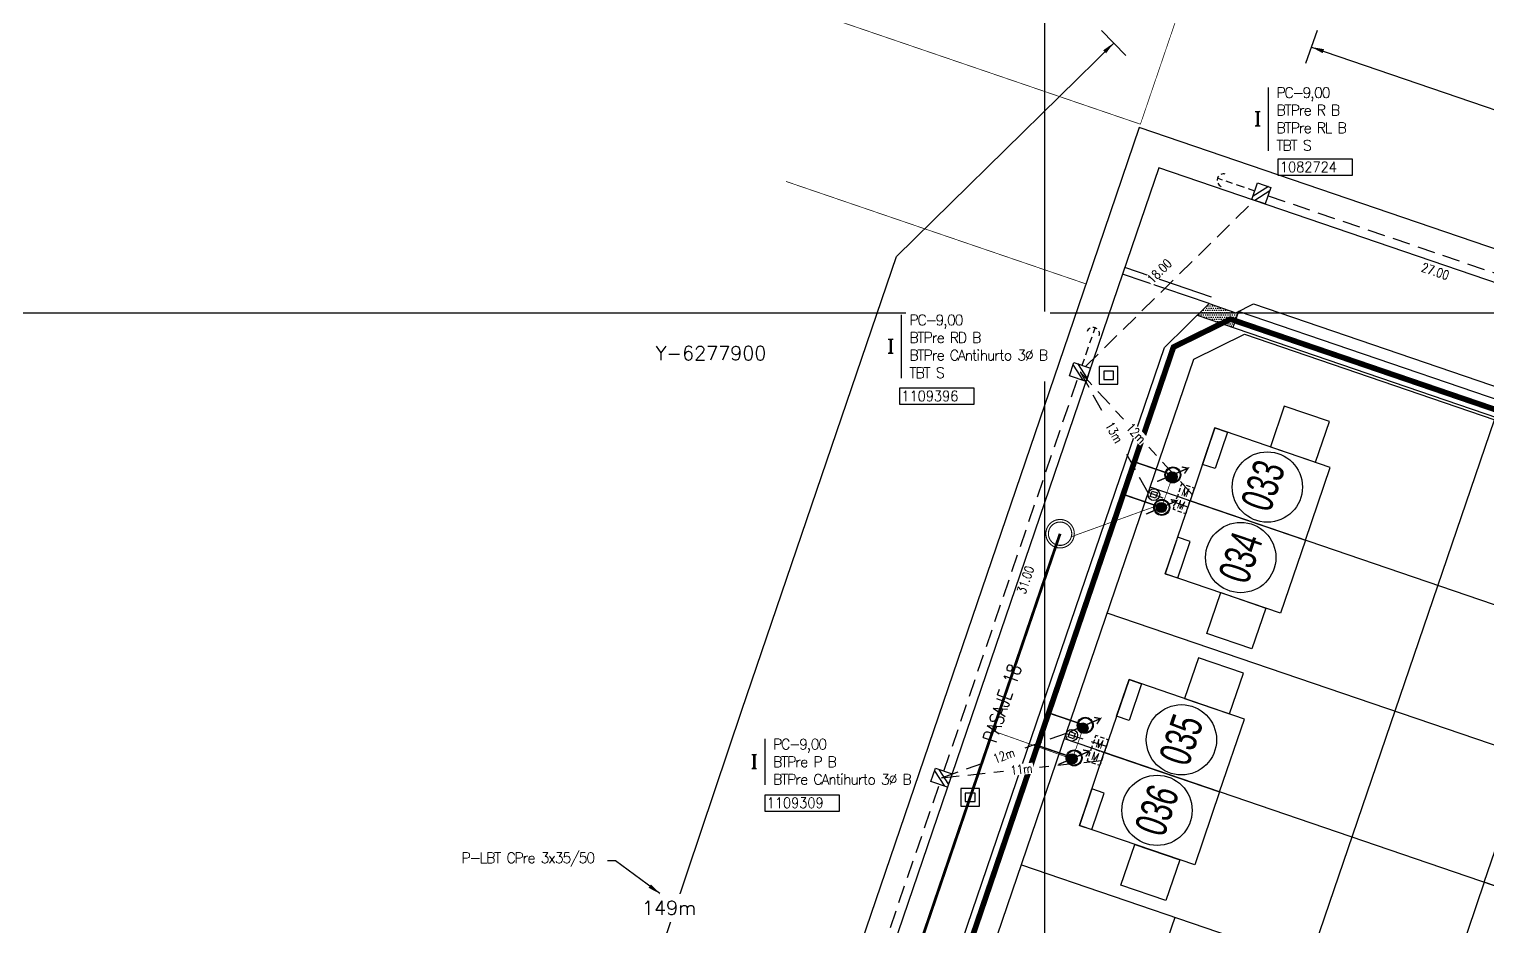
# Model space of a CAD drawing. Extents: x 0 to 336586, y 0 to 6284468.
# Drawn here: x 335127.7 to 335231.5, y 6277856.3 to 6277920.2 of the extents above; entities that cross this region are included whole.
import ezdxf
from ezdxf.enums import TextEntityAlignment as Align

# ---------------------------------------------------------------- set-up
doc = ezdxf.new("R2010")
doc.units = 0
doc.header["$LTSCALE"] = 5
for name, pattern in [('DASHDOT', [1, 0.5, -0.25, 0, -0.25]), ('DASHED', [0.75, 0.5, -0.25]), ('HIDDEN', [0.375, 0.25, -0.125])]:
    doc.linetypes.add(name, pattern=pattern)
for name, color, linetype in [('ACOM-P', 251, 'DASHED'), ('CALLES-URBANAS', 6, 'Continuous'), ('COTAS', 11, 'Continuous'), ('EQUIPOS', 240, 'Continuous'), ('EQUIPOS_P', 240, 'Continuous'), ('ESTRUCTURAS', 42, 'Continuous'), ('ESTRUCTURAS_E', 42, 'Continuous'), ('ESTRUCTURAS_P', 42, 'Continuous'), ('GRILLA', 254, 'Continuous'), ('LBT_A_P', 100, 'DASHED'), ('LINEA-EDIFICACION-URBANA', 21, 'Continuous'), ('MUROS', 8, 'Continuous'), ('Numero', 42, 'Continuous'), ('PLANTA', 6, 'Continuous'), ('POSTES_E', 41, 'Continuous'), ('POSTES_P', 41, 'Continuous'), ('Prosan Agua Potable D. Arranque', 1, 'Continuous'), ('Prosan Agua Potable D. MAP', 5, 'Continuous'), ('Prosan Agua Potable P. Cañeria Proyectada', 1, 'Continuous'), ('Prosan Alcantarillado D. Union Domiciliaria', 4, 'Continuous'), ('Prosan Alcantarillado P. CI Proyectada', 1, 'Continuous'), ('Prosan Alcantarillado P. Colector Proyectado', 1, 'Continuous'), ('Prosan Pavimentación Solera Existente', 8, 'DASHDOT'), ('Prosan Pavimentación Solera Rebajada Proyectada', 8, 'HIDDEN'), ('Prosan Pavimentación Vereda Proyectada', 8, 'Continuous'), ('Prosan Pavimentación Vereda Reforzada Proyectada Hatch', 8, 'Continuous'), ('PUNTO-DE-INTERES', 254, 'Continuous'), ('servicios', 6, 'Continuous'), ('TEXTO', 2, 'Continuous'), ('TEXTO-BT_P', 151, 'Continuous')]:
    doc.layers.add(name, color=color, linetype=linetype)
doc.styles.add('2mm', font='simplex.shx', dxfattribs={"width": 0.8, "height": 0.65})
doc.styles.add('ARIAL', font='arial.ttf', dxfattribs={"width": 0.82})
doc.styles.add('ROMANS', font='romans.shx', dxfattribs={"height": 1})
doc.styles.add('ROMANT', font='romant.shx', dxfattribs={"height": 2})
doc.styles.add('Swis-50', font='swissc.ttf', dxfattribs={"width": 0.85})
doc.dimstyles.new('ACOMETIDA 500', dxfattribs={"dimtxt": 0.65, "dimasz": 1.8, "dimexe": 1.25, "dimexo": 0.625, "dimtad": 0, "dimdec": 0, "dimtxsty": '2mm', "dimblk": 'NONE', "dimcen": 2.5, "dimse1": 1, "dimse2": 1, "dimclrd": 256, "dimclrt": 2, "dimadec": 0, "dimazin": 0, "dimtfac": 1, "dimtdec": 0, "dimtmove": 0, "dimatfit": 3, "dimldrblk": 'NONE', "dimfxl": 1, "dimtfill": 1, "dimlwd": -1, "dimarcsym": 2})
doc.dimstyles.new('COTA 500', dxfattribs={"dimtxt": 0.9, "dimasz": 0.9, "dimexe": 1.25, "dimexo": 1.25, "dimgap": 1.199999999999999, "dimtad": 0, "dimtih": 1, "dimtoh": 1, "dimdec": 0, "dimzin": 0, "dimdsep": 46, "dimtxsty": 'ROMANS', "dimcen": 0, "dimclrd": 11, "dimclre": 11, "dimclrt": 256, "dimadec": 0, "dimazin": 0, "dimtfac": 1, "dimtdec": 0, "dimtofl": 0, "dimtmove": 0, "dimatfit": 3, "dimfxl": 1.25, "dimfxlon": 1, "dimtfill": 1, "dimtolj": 1, "dimtzin": 0, "dimarcsym": 0})
doc.dimstyles.new('GRILLA X 500', dxfattribs={"dimtxt": 0.5, "dimasz": 1.8, "dimexe": 1.25, "dimexo": 0.625, "dimtad": 0, "dimdec": 0, "dimtxsty": 'ROMANS', "dimblk": 'NONE', "dimcen": 2.5, "dimse1": 1, "dimse2": 1, "dimsd1": 1, "dimsd2": 1, "dimclrd": 256, "dimclrt": 256, "dimadec": 0, "dimazin": 0, "dimtfac": 1, "dimtdec": 0, "dimtmove": 0, "dimatfit": 3, "dimldrblk": 'NONE', "dimfxlon": 1, "dimtfill": 1, "dimlwd": -1, "dimarcsym": 2})
doc.dimstyles.new('GRILLA Y 500', dxfattribs={"dimtxt": 0.5, "dimasz": 1.8, "dimexe": 1.25, "dimexo": 0.625, "dimtad": 0, "dimdec": 0, "dimtxsty": 'ROMANS', "dimblk": 'NONE', "dimcen": 2.5, "dimse1": 1, "dimse2": 1, "dimsd1": 1, "dimsd2": 1, "dimclrd": 256, "dimclrt": 256, "dimadec": 0, "dimazin": 0, "dimtfac": 1, "dimtdec": 0, "dimtmove": 0, "dimatfit": 3, "dimldrblk": 'NONE', "dimfxlon": 1, "dimtfill": 1, "dimlwd": -1, "dimarcsym": 2})
doc.dimstyles.new('VANO 500', dxfattribs={"dimtxt": 0.65, "dimasz": 1.8, "dimexe": 0, "dimexo": 8, "dimgap": 1.2, "dimtad": 0, "dimdec": 0, "dimzin": 0, "dimdsep": 46, "dimtxsty": '2mm', "dimblk": 'NONE', "dimcen": 0, "dimse1": 1, "dimse2": 1, "dimsd1": 1, "dimsd2": 1, "dimclrd": 7, "dimclrt": 2, "dimadec": 0, "dimazin": 0, "dimtfac": 1, "dimtdec": 0, "dimtofl": 0, "dimtmove": 0, "dimatfit": 3, "dimldrblk": 'NONE', "dimfxl": 1, "dimtfill": 1, "dimtolj": 1, "dimtzin": 0, "dimlwd": 25, "dimarcsym": 0})

# ---------------------------------------------------------------- blocks, each defined once
blk = doc.blocks.new('A$C461B3DCE')
at = {"layer": 'Prosan Agua Potable D. MAP', "ltscale": 2}
h = blk.add_hatch(color=4, dxfattribs=at)
h.dxf.hatch_style = 1
edge = h.paths.add_edge_path()
edge.add_line((0.7710314885518511, 0.5448670548734738), (0.7504819952160025, 0.5306253450311521))
edge.add_arc((0.5218886427903211, 0.3768014163459124), 0.2755298927691394, 393.9372072948622, 430.8894317799293)
edge.add_arc((0.5219586611189867, 0.376749035538496), 0.2755564759331746, 70.90675392884668, 215.492820778389)
edge.add_line((0.2976038094080948, 0.2167606861423788), (0.2770543160722461, 0.2025189763000571))
edge.add_arc((0.5218886427903213, 0.3768014163459125), 0.3005298927691393, 70.88943177992928, 215.4447158899646, ccw=False)
edge.add_arc((0.5218886427903213, 0.3768014163459125), 0.3005298927691391, 394.0026343322039, 430.88943177992934, ccw=False)
h = blk.add_hatch(color=4, dxfattribs=at)
h.dxf.hatch_style = 1
edge = h.paths.add_edge_path()
edge.add_line((0.7622593604771488, 0.557190258923689), (0.7420747884321109, 0.5424359027211417))
edge.add_arc((0.521888642790321, 0.3768014163459126), 0.2755298927691394, 0, 36.95222448506712, ccw=False)
edge.add_arc((0.5218620722195667, 0.376884724929531), 0.2755564759331746, 215.3966110015403, 359.98267785108266, ccw=False)
edge.add_line((0.2972388881172841, 0.2172733325026044), (0.2770543160722462, 0.2025189763000571))
edge.add_arc((0.5218886427903211, 0.3768014163459128), 0.3005298927691393, 215.4447158899647, 360)
edge.add_arc((0.5218886427903211, 0.3768014163459128), 0.3005298927691391, 0, 36.88679744772544)
at = {"layer": 'Prosan Agua Potable D. MAP', "color": 4, "ltscale": 2, "const_width": 0.05}
blk.add_lwpolyline([(9.38084215e-08, 1.08246816e-07), (1.023286459401971, 0.7479937492063158), (0.9377070762315523, 0.5236589383472321), (1.023286459402515, 0.7479937492077511), (0.7832410503892931, 0.7426890532315298)], dxfattribs=at)
at = {"layer": 'Prosan Agua Potable D. MAP', "color": 4, "ltscale": 2}
for radius in [0.3005298927691391, 0.2755298927691391]:
    blk.add_circle((0.5218886427903211, 0.3768014163459128), radius, dxfattribs=at)
blk = doc.blocks.new('agua potable')
at = {"layer": 'Prosan Agua Potable D. Arranque', "color": 4, "const_width": 0.1, "elevation": -499.8090000023919}
for points in [[(335698.6807522338, 6282566.168563553), (335695.9604244806, 6282567.097212906)], [(335697.889720319, 6282563.851363782), (335695.1693925647, 6282564.780013135)], [(335692.4461728797, 6282548.358813694), (335689.8644815265, 6282549.240136178)], [(335691.655140965, 6282546.041613922), (335689.0734496098, 6282546.922936405)]]:
    blk.add_lwpolyline(points, dxfattribs=at)
at = {"layer": 'Prosan Agua Potable P. Cañeria Proyectada', "color": 4, "const_width": 0.4}
blk.add_lwpolyline([(335658.7370504193, 6282386.924146046), (335679.5104476701, 6282447.776445912), (335665.1862919767, 6282476.949380243), (335698.7466061366, 6282575.258880425), (335702.795314351, 6282577.246830153), (335831.3232091047, 6282533.370739666)], dxfattribs=at)
at = {"layer": 'Prosan Agua Potable D. MAP', "color": 4, "ltscale": 20, "xscale": 1.885254132816274, "yscale": 1.885254132816274, "zscale": 1.885254132816274}
for p, rotation in [((335697.5829680572, 6282565.696952897, -499.8090000023919), 347.0827137460403), ((335696.7919361425, 6282563.379753129, -499.8090000023919), 347.0827137320662), ((335691.3483887034, 6282547.887203039, -499.8090000023919), 347.0827137460403), ((335690.5573567885, 6282545.570003268, -499.8090000023919), 347.0827137320662)]:
    blk.add_blockref('A$C461B3DCE', p, dxfattribs=dict(at, rotation=rotation))
blk = doc.blocks.new('UD')
at = {"layer": 'Prosan Alcantarillado D. Union Domiciliaria', "true_color": 0x57ffab}
h = blk.add_hatch(color=101, dxfattribs=at)
edge = h.paths.add_edge_path()
edge.add_arc((6.984919e-10, 0), 0.3200000000000001, 0, 360)
at = {"layer": 'Prosan Alcantarillado D. Union Domiciliaria', "color": 7}
for radius in [0.36, 0.3200000000000001]:
    blk.add_circle((6.984919e-10, 0), radius, dxfattribs=at)
at = {"layer": 'Prosan Alcantarillado D. Union Domiciliaria', "color": 7, "ltscale": 10, "style": 'ARIAL', "oblique": 359.9999998988733, "width": 1.199999998176862}
blk.add_text('C.I.', height=0.2121039574924962, dxfattribs=at).set_placement((0, 0), align=Align.MIDDLE_CENTER)
blk = doc.blocks.new('ALCANTARILLADO')
at = {"layer": 'Prosan Alcantarillado D. Union Domiciliaria', "color": 5, "ltscale": 20, "const_width": 0.05}
for points in [[(-85.77765957954398, -83.28612569579855), (-86.30947403100436, -84.78982757823542)], [(-86.79121466944343, -85.0161944986321), (-92.84717840292433, -87.20336893340573)], [(-93.13699203780561, -102.8880681755254), (-98.43678457369242, -101.0136898159981)], [(-92.12343694782612, -101.1579993717605), (-92.65525139930833, -102.6617012551287)]]:
    blk.add_lwpolyline(points, dxfattribs=at)
at = {"layer": 'Prosan Alcantarillado P. CI Proyectada', "color": 5, "ltscale": 2, "const_width": 0.078}
for points in [[(-94.6620953829406, -86.99111919698771, 1), (-92.6375897676553, -86.99111919698771, 1)], [(-94.48009538296174, -86.99111919698771, 1), (-92.81958976785245, -86.99111919698771, 1)]]:
    blk.add_lwpolyline(points, format="xyb", close=True, dxfattribs=at)
at = {"layer": 'Prosan Alcantarillado P. Colector Proyectado', "color": 5, "const_width": 0.2}
blk.add_lwpolyline([(-93.64984257532342, -86.99111919698771), (-107.9748886998423, -128.9540197227616)], dxfattribs=at)
at = {"layer": 'Prosan Alcantarillado D. Union Domiciliaria', "color": 5, "ltscale": 20, "rotation": 253.546395338698}
for p in [(-85.67569359423942, -82.94086791062728), (-86.44724429244525, -85.122422457207), (-92.02147096251429, -100.8127415847266), (-92.79302166082198, -102.9942961350316)]:
    blk.add_blockref('UD', p, dxfattribs=at)
blk = doc.blocks.new('A$C12F70A7C')
at = {"layer": 'MUROS'}
for points in [[(0, -8.672000000951812), (-5.476999999998952, -8.672000000951812), (-5.476999999998952, 0), (0, 0)], [(-2.738500000006752, 0), (-5.476999999998952, 0), (-5.476999999998952, -0.9399999999441206), (-2.738500000006752, -0.9399999999441206)], [(0, -8.672000000951812), (5.4769999999844, -8.672000000951812), (5.4769999999844, 0), (0, 0)], [(2.7384999999922, 0), (5.4769999999844, 0), (5.4769999999844, -0.9399999999441206), (2.7384999999922, -0.9399999999441206)], [(-5.476999999998952, -7.557999999960883), (-8.53499999998894, -7.557999999960883), (-8.53499999998894, -4.169999999925493), (-5.476999999998952, -4.169999999925493)], [(5.4769999999844, -7.557999999960883), (8.534999999974389, -7.557999999960883), (8.534999999974389, -4.169999999925493), (5.4769999999844, -4.169999999925493)]]:
    blk.add_lwpolyline(points, close=True, dxfattribs=at)
blk = doc.blocks.new('PLANTA')
at = {"layer": 'Prosan Pavimentación Vereda Reforzada Proyectada Hatch'}
h = blk.add_hatch(dxfattribs=at)
h.set_pattern_fill('DOTS', color=256, scale=0.1)
h.set_pattern_definition([(0, (398815.021874129, 6883263.931051567), (0.079375, 0.15875), [0, -0.15875])])
h.paths.add_polyline_path([(335703.3635980518, 6282577.792496788), (335703.1731814547, 6282577.699000658), (335701.2804299069, 6282578.345136957), (335700.4420275457, 6282577.521849852), (335702.9759162987, 6282576.656845937)])
at = {"layer": 'CALLES-URBANAS', "flags": 128}
blk.add_lwpolyline([(335770.8386851577, 6282631.207804687), (335840.8704877163, 6282607.300763246, -0.4142135623730951), (335844.6103332124, 6282599.684100219), (335827.6492565146, 6282549.999375431, -0.4142135623730951), (335820.0325934876, 6282546.259529935), (335697.7135329382, 6282588.016085424), (335695.1289879176, 6282580.445079743), (335660.4199191534, 6282478.770489154, 0.1989123673931104), (335660.7733085442, 6282473.232843846), (335671.3532697326, 6282451.685429843), (335669.1892311468, 6282448.764088778)], format="xyb", dxfattribs=at)
blk.add_lwpolyline([(335701.280429975, 6282578.345137023), (335703.1731814547, 6282577.699000658), (335704.4426254361, 6282578.322308192), (335739.2219326441, 6282566.449554552, -0.4142135623730951), (335742.9617781401, 6282558.832891526), (335727.1314398889, 6282512.460481724, -0.4142135623730951), (335719.5147768619, 6282508.720636227), (335684.7354695104, 6282520.593389916), (335684.1121618787, 6282521.86283361), (335682.2194103961, 6282522.508969935), (335681.6128903721, 6282526.922912315), (335698.1014473284, 6282575.223467117)], format="xyb", close=True, dxfattribs=at)
at = {"layer": 'LINEA-EDIFICACION-URBANA', "ltscale": 0.2}
for p, q in [((335703.3252143288, 6282516.624824356), (335721.5785635369, 6282570.095051985)), ((335738.0194786052, 6282551.319701504), (335697.0887291372, 6282565.292398022)), ((335734.9642233228, 6282542.369826412), (335694.0334738548, 6282556.342522929)), ((335731.9089680403, 6282533.41995132), (335690.9782185722, 6282547.392647838)), ((335687.9229632897, 6282538.442772746), (335728.8537127578, 6282524.470076228)), ((335693.7904790479, 6282519.879735742), (335698.8536027432, 6282534.711335872))]:
    blk.add_line(p, q, dxfattribs=at)
blk.add_lwpolyline([(335738.8979978383, 6282576.334268318), (335758.201318461, 6282632.880217006), (335840.9349715817, 6282604.637093147), (335842.6979516555, 6282601.046563763), (335825.2221803432, 6282549.854124534), (335821.631650959, 6282548.09114446), (335738.8979978383, 6282576.334268318), (335696.3110908772, 6282590.872334059), (335692.9996425696, 6282581.17198303), (335650.7584848886, 6282457.433358915)], dxfattribs=at)
blk.add_lwpolyline([(335685.5365943233, 6282522.697397959), (335683.7736142494, 6282526.287927344), (335700.1994141471, 6282574.404645515), (335703.7899435314, 6282576.167625588), (335739.3671835414, 6282564.022478381), (335741.1301636153, 6282560.431948997), (335724.7043637175, 6282512.315230826), (335721.1138343332, 6282510.552250752)], close=True, dxfattribs=at)
at = {"layer": 'Prosan Pavimentación Solera Existente', "const_width": 0.05}
for points in [[(335738.3907144941, 6282714.137770319), (335696.3918579092, 6282591.108927988), (335675.0510856429, 6282598.394114264)], [(335692.5150403783, 6282579.752419464), (335671.1742681121, 6282587.037605741)]]:
    blk.add_lwpolyline(points, dxfattribs=at)
at = {"layer": 'Prosan Pavimentación Solera Rebajada Proyectada', "linetype": 'Continuous', "flags": 128}
for points in [[(335701.2804299069, 6282578.345136957), (335695.1289879176, 6282580.445079743)], [(335701.4419639707, 6282578.818324812), (335695.2905219814, 6282580.918267597)]]:
    blk.add_lwpolyline(points, dxfattribs=at)
at = {"layer": 'Prosan Pavimentación Vereda Proyectada'}
for points in [[(335700.4420275457, 6282577.521849852), (335739.5101974977, 6282564.184989683), (335741.3462025973, 6282560.445735702), (335724.8668750196, 6282512.17221687), (335721.1276210385, 6282510.336211771), (335682.0594510866, 6282523.673071939)], [(335703.3635980518, 6282577.792496788), (335702.9759162987, 6282576.656845937)], [(335739.2219326441, 6282566.449554552), (335738.9473247357, 6282565.645135199), (335703.3635980518, 6282577.792496788)]]:
    blk.add_lwpolyline(points, dxfattribs=at)
at = {"layer": 'PUNTO-DE-INTERES', "color": 8}
for centre in [(335705.4233471669, 6282565.303544345), (335703.5301357625, 6282560.288999079), (335699.312257184, 6282547.326183617), (335697.5741362434, 6282542.310553306)]:
    blk.add_circle(centre, 2.5, dxfattribs=at)
at = {"layer": 'PUNTO-DE-INTERES', "rotation": 71.15142590850465}
for p in [(335699.9278562679, 6282564.323193639), (335699.9278562679, 6282564.323193639), (335699.9278562679, 6282564.323193639), (335693.8173457032, 6282546.423443455), (335693.8173457032, 6282546.423443455), (335693.8173457032, 6282546.423443455)]:
    blk.add_blockref('A$C12F70A7C', p, dxfattribs=at)
at = {"layer": 'PUNTO-DE-INTERES', "xscale": -1, "rotation": 251.1514259085046}
blk.add_blockref('A$C12F70A7C', (335729.0698409102, 6282534.389155703), dxfattribs=at)
at = {"layer": 'PUNTO-DE-INTERES', "color": 8, "char_height": 2.25, "attachment_point": 5, "rotation": 71.15142590850466, "line_spacing_factor": 0.6, "style": 'Swis-50'}
for s, insert in [('\\fArial Narrow|b0|i0|c00|p39;\\H1x;\\W0.8;033', (335705.1194838307, 6282565.407275409)), ('\\fArial Narrow|b0|i0|c00|p39;\\H1x;\\W0.8;034', (335703.5261894854, 6282560.290346235)), ('\\fArial Narrow|b0|i0|c00|p39;\\H1x;\\W0.8;035', (335699.3010760656, 6282547.330000561)), ('\\fArial Narrow|b0|i0|c00|p39;\\H1x;\\W0.8;036', (335697.5688745406, 6282542.312349514))]:
    blk.add_mtext(s, dxfattribs=dict(at, insert=insert))
at = {"layer": 'TEXTO', "style": 'ROMANT', "width": 0.8}
blk.add_text('PASAJE 18', height=1, rotation=71.1514259181971, dxfattribs=at).set_placement((335686.5606557454, 6282549.931444021), align=Align.MIDDLE_CENTER)
blk = doc.blocks.new('EM-BT_P')
at = {"layer": 'EQUIPOS'}
for p, q in [((-1.59583581811421, 0.990598165203636), (-1.59583581811421, 1.595838092819461)), ((-0.990595890498426, 1.595417830392476), (-1.59583581811421, 1.595417830392476)), ((-1.59583581811421, 0.4940551486930361), (-1.59583581811421, -0.4940706556385237)), ((-0.4940528739877835, 1.595417830392476), (0.4940729303437621, 1.595417830392476)), ((0.9906159468543903, 1.595417830392476), (1.595855874470174, 1.595417830392476)), ((1.595855874470174, 0.990598165203636), (1.595855874470174, 1.595838092819461)), ((1.595855874470174, 0.4940551486930361), (1.595855874470174, -0.4940706556385237)), ((-1.59583581811421, -0.9906136721491804), (-1.59583581811421, -1.595853599764949)), ((-0.990595890498426, -1.595433337337964), (-1.59583581811421, -1.595433337337964)), ((-0.4940528739877835, -1.595433337337964), (0.4940729303437621, -1.595433337337964)), ((0.9906159468543903, -1.595433337337964), (1.595855874470174, -1.595433337337964)), ((1.595855874470174, -0.9906136721491804), (1.595855874470174, -1.595853599764949))]:
    blk.add_line(p, q, dxfattribs=at)
at = {"layer": 'EQUIPOS', "style": 'ROMANS', "width": 0.8}
blk.add_text('M', height=1.98, dxfattribs=at).set_placement((-0.9147899827143248, -0.9896123134684556))
blk = doc.blocks.new('PC-9_P')
at = {"layer": 'POSTES_E'}
for p, q in [((0.6083982158431285, 1.249984817137545), (-1.000003517699549, -0.7605173497908027)), ((0.9999964823004506, 0.728340590182853), (-0.5826881361359098, -1.250015182862455))]:
    blk.add_line(p, q, dxfattribs=at)
blk.add_lwpolyline([(-1.000003517699549, 1.249984817137545), (0.9999964823004506, 1.249984817137545), (0.9999964823004506, -1.250015182862455), (-1.000003517699549, -1.250015182862455)], close=True, dxfattribs=at)
blk = doc.blocks.new('*U127')
at = {"layer": 'ESTRUCTURAS_E', "ltscale": 3}
for p, q in [((0, 0), (1.277985193092521, -0.002834052118847897)), ((2.061180875280137, -0.004570862055749606), (3.686315604184898, -0.00817475085411724)), ((4.469514018495042, -0.009911566849757098), (5.725290182241783, -0.0126963683614656)), ((6.476516428193107, -0.01436228307282515), (7.500006936455655, -0.01663196934089773))]:
    blk.add_line(p, q, dxfattribs=at)
for centre, radius, start, end in [((6.271076066451347, -0.01992608251946087), 1.228864047043083, 46.25956569213735, 86.67112421729148), ((6.270372309252831, -0.0199245218718177), 1.229538347487761, 339.9592160563813, 20.34764614389914), ((6.271076066451348, -0.01992608251866506), 1.22886404704308, 273.0747586614306, 313.4863171865848)]:
    blk.add_arc(centre, radius, start, end, dxfattribs=at)
blk = doc.blocks.new('*D199')
at = {"layer": 'Defpoints', "color": 0, "ltscale": 0.5, "transparency": 16777216}
for p in [(335215.4116456683, 6277908.490490372), (335215.0087410985, 6277907.310247327), (335240.9637822069, 6277899.767633997)]:
    blk.add_point(p, dxfattribs=at)
at = {"layer": 'COTAS', "color": 2, "ltscale": 0.5, "transparency": 16777216, "insert": (335227.7848116974, 6277902.948825965), "char_height": 0.65, "attachment_point": 5, "rotation": 341.151417279208, "style": '2mm', "bg_fill": 3, "box_fill_scale": 1.1, "bg_fill_color": 256, "bg_fill_true_color": 13158600, "bg_fill_transparency": 0}
blk.add_mtext('\\A1;27.00', dxfattribs=at)
blk = doc.blocks.new('_None')
blk = doc.blocks.new('*D200')
at = {"layer": 'Defpoints', "color": 0, "linetype": 'HIDDEN', "ltscale": 0.25, "transparency": 16777216}
for p in [(335215.4116456681, 6277908.490490373), (335201.693204856, 6277896.614242284), (335202.500036052, 6277895.793756516)]:
    blk.add_point(p, dxfattribs=at)
at = {"layer": 'COTAS', "color": 2, "linetype": 'HIDDEN', "ltscale": 0.25, "transparency": 16777216, "insert": (335208.1490096641, 6277902.962609211), "char_height": 0.65, "attachment_point": 5, "rotation": 44.519251011727974, "style": '2mm', "bg_fill": 3, "box_fill_scale": 1.1, "bg_fill_color": 256, "bg_fill_true_color": 13158600, "bg_fill_transparency": 0}
blk.add_mtext('\\A1;18.00', dxfattribs=at)
blk = doc.blocks.new('*D201')
at = {"layer": 'Defpoints', "color": 0, "linetype": 'HIDDEN', "ltscale": 0.25, "transparency": 16777216}
for p in [(335202.5000360524, 6277895.793756516), (335192.6461942121, 6277866.929385601), (335193.6915166185, 6277866.572528987)]:
    blk.add_point(p, dxfattribs=at)
at = {"layer": 'COTAS', "color": 2, "linetype": 'HIDDEN', "ltscale": 0.25, "transparency": 16777216, "insert": (335198.6184375391, 6277881.004714444), "char_height": 0.65, "attachment_point": 5, "rotation": 71.1509030983458, "style": '2mm', "bg_fill": 3, "box_fill_scale": 1.1, "bg_fill_color": 256, "bg_fill_true_color": 13158600, "bg_fill_transparency": 0}
blk.add_mtext('\\A1;31.00', dxfattribs=at)
blk = doc.blocks.new('*D202')
at = {"layer": 'Defpoints', "color": 0, "ltscale": 0.5, "transparency": 16777216}
for p in [(335192.6461942114, 6277866.929385602), (335182.7923391394, 6277838.065022922), (335183.8376759139, 6277837.708161402)]:
    blk.add_point(p, dxfattribs=at)
at = {"layer": 'COTAS', "color": 2, "ltscale": 0.5, "transparency": 16777216, "insert": (335188.7645962662, 6277852.140345194), "char_height": 0.65, "attachment_point": 5, "rotation": 71.15090309834204, "style": '2mm', "bg_fill": 3, "box_fill_scale": 1.1, "bg_fill_color": 256, "bg_fill_true_color": 13158600, "bg_fill_transparency": 0}
blk.add_mtext('\\A1;30.00', dxfattribs=at)
blk = doc.blocks.new('*D343')
at = {"layer": 'ACOM-P', "ltscale": 0.5, "transparency": 16777216}
for p, q in [((335192.6461942118, 6277866.929385602), (335197.0469419708, 6277867.395302766)), ((335204.0204537913, 6277868.133604306), (335199.6197060322, 6277867.667687142))]:
    blk.add_line(p, q, dxfattribs=at)
at = {"layer": 'Defpoints', "color": 0, "ltscale": 0.5, "transparency": 16777216}
for p in [(335204.0204537914, 6277868.133604305), (335204.0204537913, 6277868.133604306), (335192.6461942119, 6277866.929385601)]:
    blk.add_point(p, dxfattribs=at)
at = {"layer": 'ACOM-P', "color": 2, "ltscale": 0.5, "transparency": 16777216, "insert": (335198.3333240015, 6277867.531494954), "char_height": 0.65, "attachment_point": 5, "rotation": 6.043520971243599, "style": '2mm', "bg_fill": 3, "box_fill_scale": 1.1, "bg_fill_color": 256, "bg_fill_true_color": 13158600, "bg_fill_transparency": 0}
blk.add_mtext('11m', dxfattribs=at)
blk = doc.blocks.new('PM-6_P')
at = {"layer": 'POSTES_E'}
blk.add_lwpolyline([(-0.6677519658405187, 0.6677414800509212), (0.6677199434739736, 0.6677414800509212), (0.6677199434739736, -0.66773042926323), (-0.6677519658405187, -0.66773042926323)], close=True, dxfattribs=at)
blk.add_circle((-1.601118327254625e-05, 5.52539384557349e-06), 1.386432699211355, dxfattribs=at)
blk = doc.blocks.new('*D344')
at = {"layer": 'ACOM-P', "ltscale": 0.5, "transparency": 16777216}
for p, q in [((335201.5182162656, 6277870.089661845), (335198.3474295728, 6277868.960203434)), ((335192.6461960131, 6277866.929380545), (335195.8169827049, 6277868.058838955))]:
    blk.add_line(p, q, dxfattribs=at)
at = {"layer": 'Defpoints', "color": 0, "ltscale": 0.5, "transparency": 16777216}
for p in [(335201.5182144642, 6277870.089666901), (335201.5182162656, 6277870.089661845), (335192.6461942119, 6277866.929385601)]:
    blk.add_point(p, dxfattribs=at)
at = {"layer": 'ACOM-P', "color": 2, "ltscale": 0.5, "transparency": 16777216, "insert": (335197.0822061386, 6277868.509521195), "char_height": 0.65, "attachment_point": 5, "rotation": 19.60628697637961, "style": '2mm', "bg_fill": 3, "box_fill_scale": 1.1, "bg_fill_color": 256, "bg_fill_true_color": 13158600, "bg_fill_transparency": 0}
blk.add_mtext('12m', dxfattribs=at)
blk = doc.blocks.new('*D345')
at = {"layer": 'ACOM-P', "ltscale": 0.5, "transparency": 16777216}
for p, q in [((335202.500036052, 6277895.793756514), (335205.5865175691, 6277892.426769154)), ((335210.4881485747, 6277887.079667756), (335207.4016670585, 6277890.446655115))]:
    blk.add_line(p, q, dxfattribs=at)
at = {"layer": 'Defpoints', "color": 0, "ltscale": 0.5, "transparency": 16777216}
for p in [(335202.500036052, 6277895.793756514), (335210.4881485747, 6277887.079667756), (335210.4881485747, 6277887.079667756)]:
    blk.add_point(p, dxfattribs=at)
at = {"layer": 'ACOM-P', "color": 2, "ltscale": 0.5, "transparency": 16777216, "insert": (335206.4940923131, 6277891.436712135), "char_height": 0.65, "attachment_point": 5, "rotation": 312.51115388552654, "style": '2mm', "bg_fill": 3, "box_fill_scale": 1.1, "bg_fill_color": 256, "bg_fill_true_color": 13158600, "bg_fill_transparency": 0}
blk.add_mtext('12m', dxfattribs=at)
blk = doc.blocks.new('*D346')
at = {"layer": 'ACOM-P', "ltscale": 0.5, "transparency": 16777216}
for p, q in [((335202.500036051, 6277895.793756514), (335204.2687327233, 6277892.666986729)), ((335207.3599776998, 6277887.202165349), (335205.5912810275, 6277890.328935134))]:
    blk.add_line(p, q, dxfattribs=at)
at = {"layer": 'Defpoints', "color": 0, "ltscale": 0.5, "transparency": 16777216}
for p in [(335202.5000360524, 6277895.793756515), (335202.500036051, 6277895.793756514), (335207.3599777007, 6277887.20216535)]:
    blk.add_point(p, dxfattribs=at)
at = {"layer": 'ACOM-P', "color": 2, "ltscale": 0.5, "transparency": 16777216, "insert": (335204.9300068752, 6277891.497960932), "char_height": 0.65, "attachment_point": 5, "rotation": 299.4952170046264, "style": '2mm', "bg_fill": 3, "box_fill_scale": 1.1, "bg_fill_color": 256, "bg_fill_true_color": 13158600, "bg_fill_transparency": 0}
blk.add_mtext('13m', dxfattribs=at)
blk = doc.blocks.new('CA 3Ø-P')
at = {"layer": 'ESTRUCTURAS'}
for points in [[(-1.307126184576191, -1.266878571361303), (1.346075665089302, -1.266878571361303), (1.346075665089302, 1.246819127351046), (-1.307126184576191, 1.246819127351046)], [(-0.676001158892177, -0.6099489843472838), (0.7149506394052878, -0.6099489843472838), (0.7149506394052878, 0.5898895403370261), (-0.676001158892177, 0.5898895403370261)]]:
    blk.add_lwpolyline(points, close=True, dxfattribs=at)
blk = doc.blocks.new('*U417')
at = {"layer": 'GRILLA', "lineweight": -3}
for points in [[(200, 250), (200, 350)], [(50, 300), (150, 300)], [(150, 300), (250, 300)]]:
    blk.add_lwpolyline(points, dxfattribs=at)
blk = doc.blocks.new('COTA-500')
at = {"layer": 'COTAS', "color": 11}
blk.add_line((0.007478311659748544, 1.249977630094855), (-0.007478310724740958, -1.249977629634322), dxfattribs=at)
blk.add_solid([(0.8990864967945762, -0.1553816995609121), (0.9008812913689561, 0.1446129311781807), (4.675037934900872e-10, -2.564345437383597e-12)], dxfattribs=at)
blk = doc.blocks.new('*D434')
at = {"layer": 'Defpoints', "color": 0, "ltscale": 0.5, "transparency": 16777216}
for p in [(335292.711083103, 6278000), (335274.7657512065, 6277998.486549078), (0, 0)]:
    blk.add_point(p, dxfattribs=at)
at = {"layer": 'GRILLA', "ltscale": 0.5, "transparency": 16777216, "insert": (335269.8550369208, 6277998.486549078), "char_height": 1, "attachment_point": 5, "style": 'ROMANS', "bg_fill": 3, "box_fill_scale": 1.1, "bg_fill_color": 256, "bg_fill_true_color": 13158600, "bg_fill_transparency": 0}
blk.add_mtext('Y-6278000', dxfattribs=at)
blk = doc.blocks.new('*D435')
at = {"layer": 'Defpoints', "color": 0, "ltscale": 0.5, "transparency": 16777216}
for p in [(335200.0477404207, 6277900.139847823), (335181.1479341442, 6277897.13274294), (0, 0)]:
    blk.add_point(p, dxfattribs=at)
at = {"layer": 'GRILLA', "ltscale": 0.5, "transparency": 16777216, "insert": (335176.2372198585, 6277897.13274294), "char_height": 1, "attachment_point": 5, "style": 'ROMANS', "bg_fill": 3, "box_fill_scale": 1.1, "bg_fill_color": 256, "bg_fill_true_color": 13158600, "bg_fill_transparency": 0}
blk.add_mtext('Y-6277900', dxfattribs=at)
blk = doc.blocks.new('*D438')
at = {"layer": 'Defpoints', "color": 0, "ltscale": 0.5, "transparency": 16777216}
for p in [(335196.9860146747, 6277923.034589392), (335200.0477404207, 6277900.139847823), (0, 0)]:
    blk.add_point(p, dxfattribs=at)
at = {"layer": 'GRILLA', "ltscale": 0.5, "transparency": 16777216, "insert": (335196.9860146737, 6277927.469113202), "char_height": 1, "attachment_point": 5, "rotation": 90, "style": 'ROMANS', "bg_fill": 3, "box_fill_scale": 1.1, "bg_fill_color": 256, "bg_fill_true_color": 13158600, "bg_fill_transparency": 0}
blk.add_mtext('X-335200', dxfattribs=at)
blk = doc.blocks.new('*D439')
at = {"layer": 'Defpoints', "color": 0, "ltscale": 0.5, "transparency": 16777216}
for p in [(335301.7893708139, 6277932.198101984), (335300, 6277899.167990658), (0, 0)]:
    blk.add_point(p, dxfattribs=at)
at = {"layer": 'GRILLA', "ltscale": 0.5, "transparency": 16777216, "insert": (335301.7893708129, 6277936.632625794), "char_height": 1, "attachment_point": 5, "rotation": 90, "style": 'ROMANS', "bg_fill": 3, "box_fill_scale": 1.1, "bg_fill_color": 256, "bg_fill_true_color": 13158600, "bg_fill_transparency": 0}
blk.add_mtext('X-335300', dxfattribs=at)
blk = doc.blocks.new('*D440')
at = {"layer": 'Defpoints', "color": 0, "ltscale": 0.5, "transparency": 16777216}
for p in [(335402.3497128253, 6277986.733224559), (335398.5975279866, 6277900), (0, 0)]:
    blk.add_point(p, dxfattribs=at)
at = {"layer": 'GRILLA', "ltscale": 0.5, "transparency": 16777216, "insert": (335402.3497128243, 6277991.143938844), "char_height": 1, "attachment_point": 5, "rotation": 90, "style": 'ROMANS', "bg_fill": 3, "box_fill_scale": 1.1, "bg_fill_color": 256, "bg_fill_true_color": 13158600, "bg_fill_transparency": 0}
blk.add_mtext('X-335399', dxfattribs=at)

msp = doc.modelspace()

# ---------------------------------------------------------------- linework, layer by layer
at = {"layer": 'LBT_A_P', "ltscale": 0.5}
for points in [[(335202.8988574524, 6277896.185940627), (335214.9131166264, 6277908.000255411)], [(335215.8848293406, 6277908.328949501), (335240.490592752, 6277899.92916882)], [(335192.8077255267, 6277867.402574394), (335202.3384975527, 6277895.320570174)], [(335182.9538770706, 6277838.538207596), (335192.4846485283, 6277866.456201713)]]:
    msp.add_lwpolyline(points, dxfattribs=at)

# ---------------------------------------------------------------- block references
at = {"layer": 'COTAS'}
for p, rotation in [((335204.894412584, 6277919.18571399), 224.5192510105344), ((335218.9654022003, 6277918.90062075), 341.1513866721351)]:
    msp.add_blockref('COTA-500', p, dxfattribs=dict(at, rotation=rotation))
at = {"layer": 'EQUIPOS_P', "ltscale": 5, "xscale": 0.3, "yscale": 0.3, "zscale": 0.3, "rotation": 341.1514259146094}
for p in [(335210.0350655548, 6277887.23434101), (335209.7257661292, 6277886.32829848), (335203.9245549904, 6277869.334590825), (335203.6152555647, 6277868.428548296)]:
    msp.add_blockref('EM-BT_P', p, dxfattribs=at)
at = {"layer": 'ESTRUCTURAS_P', "ltscale": 5}
for p, xscale, yscale, zscale, rotation in [((335214.9384548754, 6277908.652021274), 0.375, 0.375, 0.375, 161.1514259043761), ((335202.6615701158, 6277896.26694437), 0.3750000000000001, 0.3750000000000001, 0.3750000000000001, 71.15142590853073)]:
    msp.add_blockref('*U127', p, dxfattribs=dict(at, xscale=xscale, yscale=yscale, zscale=zscale, rotation=rotation))
at = {"layer": 'GRILLA', "lineweight": -3}
msp.add_blockref('*U417', (335000, 6277600), dxfattribs=at)
at = {"layer": 'PLANTA'}
msp.add_blockref('PLANTA', (-489.5943777723587, -4677.696606804617), dxfattribs=at)
at = {"layer": 'POSTES_P', "ltscale": 5}
for p, xscale, yscale, zscale, rotation in [((335215.4116456681, 6277908.490490371), 0.5, 0.5, 0.5, 341.1510075390987), ((335202.5000294359, 6277895.793760632), 0.4999999999999999, 0.4999999999999999, 0.4999999999999999, 71.15142590778656), ((335192.6461875958, 6277866.929389718), 0.5, 0.5, 0.5, 71.15088883816661)]:
    msp.add_blockref('PC-9_P', p, dxfattribs=dict(at, xscale=xscale, yscale=yscale, zscale=zscale, rotation=rotation))
at = {"layer": 'servicios', "color": 1}
msp.add_blockref('ALCANTARILLADO', (335294.7307215866, 6277971.279013176), dxfattribs=at)
at = {"layer": 'servicios'}
msp.add_blockref('agua potable', (-489.5943777723587, -4677.696606804617), dxfattribs=at)

# ---------------------------------------------------------------- texts
at = {"layer": 'TEXTO-BT_P', "ltscale": 0.5, "style": 'ROMANT'}
for p in [(335215.1410187491, 6277913.805681689), (335189.0226671254, 6277897.63274294), (335179.31600999, 6277868.088398623)]:
    msp.add_text('I', height=0.9999999975, dxfattribs=at).set_placement(p, align=Align.MIDDLE_CENTER)

# ---------------------------------------------------------------- next in the draw order: texts
at = {"layer": 'TEXTO-BT_P', "ltscale": 0.5, "insert": (335216.4702037591, 6277913.783077057), "char_height": 0.7499999981250001, "attachment_point": 4, "style": 'ROMANS', "bg_fill": 3, "box_fill_scale": 1.3, "bg_fill_color": 256, "bg_fill_transparency": 0}
msp.add_mtext('{\\T0.8;PC-9,00\\PBTPre R B\\PBTPre RL B\\PTBT S}', dxfattribs=at)

# ---------------------------------------------------------------- next in the draw order: dimensions: what is measured, and where the dimension line sits
at = {"layer": 'COTAS', "ltscale": 0.5}
dim = msp.add_linear_dim(base=(335215.0087410985, 6277907.310247327), p1=(335240.9637822067, 6277899.767633997), p2=(335215.4116456681, 6277908.490490371), angle=341.151417279208, dimstyle='VANO 500', override={"dimpost": '.00', "dimsah": 1, "dimtmove": 1}, dxfattribs=at)
dim.commit()
dim.dimension.update_dxf_attribs({"geometry": '*D199', "text_midpoint": (335227.7848116974, 6277902.948825965)})

# ---------------------------------------------------------------- next in the draw order: linework, layer by layer
msp.add_lwpolyline([(335218.9654022003, 6277918.90062075), (335244.5175387389, 6277910.177764376), (335270.0696471099, 6277901.454950549), (335298.461382285, 6277891.761971691), (335324.4720615214, 6277882.883258218), (335337.7553004391, 6277884.492402071), (335355.6470166566, 6277882.408681102), (335379.4796859176, 6277874.329650663), (335408.8752181281, 6277864.369674078), (335438.7881872919, 6277854.001126965), (335446.6981739175, 6277827.715399073)], dxfattribs=at)
at = {"layer": 'TEXTO-BT_P', "ltscale": 0.5}
msp.add_lwpolyline([(335215.8967974913, 6277916.029017814), (335215.8967974913, 6277911.523476659)], dxfattribs=at)

# ---------------------------------------------------------------- next in the draw order: dimensions: what is measured, and where the dimension line sits
at = {"layer": 'COTAS', "linetype": 'HIDDEN', "ltscale": 0.25}
dim = msp.add_aligned_dim(p1=(335215.4116456681, 6277908.490490371), p2=(335202.500036052, 6277895.793756515), distance=-1.150727368111733, dimstyle='VANO 500', override={"dimpost": '.00', "dimsah": 1}, dxfattribs=at)
dim.commit()
dim.dimension.update_dxf_attribs({"geometry": '*D200', "text_midpoint": (335208.1490096641, 6277902.962609211)})

# ---------------------------------------------------------------- next in the draw order: dimensions: what is measured, and where the dimension line sits
dim = msp.add_aligned_dim(p1=(335202.500036052, 6277895.793756515), p2=(335192.6461942119, 6277866.929385601), distance=1.1045567329122088, dimstyle='VANO 500', override={"dimpost": '.00', "dimsah": 1}, dxfattribs=at)
dim.commit()
dim.dimension.update_dxf_attribs({"geometry": '*D201', "text_midpoint": (335198.6184375391, 6277881.004714444)})

# ---------------------------------------------------------------- next in the draw order: block references
at = {"layer": 'ESTRUCTURAS_P', "xscale": 0.5, "yscale": 0.5, "zscale": 0.5}
msp.add_blockref('CA 3Ø-P', (335194.6719418327, 6277865.547490315), dxfattribs=at)
at = {"layer": 'POSTES_P', "ltscale": 5, "xscale": 0.3, "yscale": 0.3, "zscale": 0.3, "rotation": 161.1514259169997}
msp.add_blockref('PM-6_P', (335201.9118363235, 6277869.955296357), dxfattribs=at)

# ---------------------------------------------------------------- next in the draw order: texts
at = {"layer": 'TEXTO-BT_P', "ltscale": 0.5, "insert": (335190.3518521354, 6277897.610138308), "char_height": 0.7499999981250001, "attachment_point": 4, "style": 'ROMANS', "bg_fill": 3, "box_fill_scale": 1.3, "bg_fill_color": 256, "bg_fill_transparency": 0}
msp.add_mtext('{\\T0.8;PC-9,00\\PBTPre RD B\\PBTPre CAntihurto 3Ø B\\PTBT S}', dxfattribs=at)

# ---------------------------------------------------------------- next in the draw order: dimensions: what is measured, and where the dimension line sits
at = {"layer": 'ACOM-P', "ltscale": 0.5}
dim = msp.add_aligned_dim(p1=(335202.5000360516, 6277895.793756515), p2=(335210.4881485744, 6277887.079667757), distance=-4.1478791838420164e-10, dimstyle='ACOMETIDA 500', override={"dimpost": 'm', "dimsah": 1}, dxfattribs=at)
dim.commit()
dim.dimension.update_dxf_attribs({"geometry": '*D345', "text_midpoint": (335206.4940923131, 6277891.436712135)})
at = {"layer": 'COTAS', "ltscale": 0.5}
dim = msp.add_linear_dim(base=(335183.8376759139, 6277837.708161402), p1=(335192.6461942119, 6277866.929385601), p2=(335182.7923391397, 6277838.06502292), angle=71.15090309834206, dimstyle='VANO 500', override={"dimpost": '.00', "dimsah": 1, "dimtmove": 1}, dxfattribs=at)
dim.commit()
dim.dimension.update_dxf_attribs({"geometry": '*D202', "text_midpoint": (335188.7645962662, 6277852.140345194)})

# ---------------------------------------------------------------- next in the draw order: linework, layer by layer
at = {"layer": 'TEXTO-BT_P', "ltscale": 0.5}
msp.add_lwpolyline([(335189.7784458676, 6277899.856079064), (335189.7784458676, 6277895.35053791)], dxfattribs=at)

# ---------------------------------------------------------------- next in the draw order: block references
at = {"layer": 'POSTES_P', "ltscale": 5, "xscale": 0.3, "yscale": 0.3, "zscale": 0.3, "rotation": 161.1514259169997}
msp.add_blockref('PM-6_P', (335207.7535995596, 6277887.067794806), dxfattribs=at)

# ---------------------------------------------------------------- next in the draw order: texts
at = {"layer": 'TEXTO-BT_P', "ltscale": 0.5, "insert": (335180.645195, 6277868.065793992), "char_height": 0.7499999981250001, "attachment_point": 4, "style": 'ROMANS', "bg_fill": 3, "box_fill_scale": 1.3, "bg_fill_color": 256, "bg_fill_transparency": 0}
msp.add_mtext('{\\T0.8;PC-9,00\\PBTPre P B\\PBTPre CAntihurto 3Ø B}', dxfattribs=at)

# ---------------------------------------------------------------- next in the draw order: dimensions: what is measured, and where the dimension line sits
at = {"layer": 'ACOM-P', "ltscale": 0.5}
dim = msp.add_aligned_dim(p1=(335192.6461942119, 6277866.929385601), p2=(335204.0204537913, 6277868.133604305), distance=9.261465096740463e-10, dimstyle='ACOMETIDA 500', override={"dimpost": 'm', "dimsah": 1}, dxfattribs=at)
dim.commit()
dim.dimension.update_dxf_attribs({"geometry": '*D343', "text_midpoint": (335198.3333240015, 6277867.531494954)})

# ---------------------------------------------------------------- next in the draw order: linework, layer by layer
at = {"layer": 'TEXTO-BT_P', "ltscale": 0.5}
msp.add_lwpolyline([(335180.0717887322, 6277869.695644581), (335180.0717887322, 6277866.423201115)], dxfattribs=at)

# ---------------------------------------------------------------- next in the draw order: dimensions: what is measured, and where the dimension line sits
at = {"layer": 'ACOM-P', "ltscale": 0.5}
for p1, p2, distance, text, picture, middle in [((335207.3599777008, 6277887.20216535), (335202.500036052, 6277895.793756515), 1.3704852661023271e-09, '13m', '*D346', (335204.9300068752, 6277891.497960932)), ((335192.6461942118, 6277866.929385602), (335201.5182144646, 6277870.089666901), -5.367333423766392e-06, '12m', '*D344', (335197.0822061386, 6277868.509521195))]:
    dim = msp.add_aligned_dim(p1=p1, p2=p2, distance=distance, text=text, dimstyle='ACOMETIDA 500', override={"dimpost": 'm', "dimsah": 1}, dxfattribs=at)
    dim.commit()
    dim.dimension.update_dxf_attribs({"geometry": picture, "text_midpoint": middle})

# ---------------------------------------------------------------- next in the draw order: linework, layer by layer
for points in [[(335210.1788491487, 6277886.173625228), (335207.3633528929, 6277887.211673636)], [(335201.5182103125, 6277870.089654737), (335204.37763801, 6277869.179917573)]]:
    msp.add_lwpolyline(points, dxfattribs=at)
at = {"layer": 'COTAS', "ltscale": 0.5}
msp.add_lwpolyline([(335161.2337289453, 6277780.548748863), (335155.1982962707, 6277792.955279569), (335158.8440088085, 6277814.359693644), (335168.7542049437, 6277842.969175307), (335178.4402091511, 6277871.745081169), (335189.4514391365, 6277903.999743407), (335204.8944125841, 6277919.18571399)], dxfattribs=at)

# ---------------------------------------------------------------- next in the draw order: block references
at = {"layer": 'ESTRUCTURAS_P', "xscale": 0.5, "yscale": 0.5, "zscale": 0.5}
msp.add_blockref('CA 3Ø-P', (335204.5253266361, 6277895.551183407), dxfattribs=at)

# ---------------------------------------------------------------- next in the draw order: texts
at = {"layer": 'COTAS', "insert": (335173.2543842415, 6277857.675247902), "char_height": 1, "attachment_point": 5, "style": 'ROMANS', "bg_fill": 3, "box_fill_scale": 1.5, "bg_fill_color": 256, "bg_fill_transparency": 0}
msp.add_mtext('\\A1;149m', dxfattribs=at)
at = {"layer": 'TEXTO-BT_P', "ltscale": 0.5, "insert": (335158.480018749, 6277861.113841305), "char_height": 0.7499999981250001, "attachment_point": 4, "style": 'ROMANS', "bg_fill": 3, "box_fill_scale": 1.3, "bg_fill_color": 256, "bg_fill_transparency": 0}
msp.add_mtext('{\\T0.8;P-LBT CPre 3x35/50}', dxfattribs=at)

# ---------------------------------------------------------------- next in the draw order: leaders
at = {"layer": 'COTAS'}
msp.add_leader([(335172.6029463108, 6277858.688212167), (335169.4466457103, 6277861.029654801), (335168.8775718685, 6277861.029654801)], dimstyle='COTA 500', override={"dimgap": 1.199999999999999, "dimtad": 0}, dxfattribs=at)

# ---------------------------------------------------------------- next in the draw order: dimensions: what is measured, and where the dimension line sits
at = {"layer": 'GRILLA', "ltscale": 0.5}
dim = msp.add_ordinate_dim(feature_location=(335292.711083103, 6278000), offset=(-17.94533189648064, -1.5134509224444628), dtype=0, origin=(0, 0), dimstyle='GRILLA Y 500', override={"dimpost": 'Y-<>', "dimsah": 1}, dxfattribs=at)
dim.commit()
dim.dimension.update_dxf_attribs({"geometry": '*D434', "text_midpoint": (335269.8550369208, 6277998.486549078)})

# ---------------------------------------------------------------- next in the draw order: dimensions: what is measured, and where the dimension line sits
dim = msp.add_ordinate_dim(feature_location=(335200.0477404207, 6277900.139847823), offset=(-18.899806276487652, -3.0071048829704523), dtype=0, origin=(0, 0), dimstyle='GRILLA Y 500', override={"dimpost": 'Y-<>', "dimsah": 1}, dxfattribs=at)
dim.commit()
dim.dimension.update_dxf_attribs({"geometry": '*D435', "text_midpoint": (335176.2372198585, 6277897.13274294)})

# ---------------------------------------------------------------- next in the draw order: dimensions: what is measured, and where the dimension line sits
dim = msp.add_ordinate_dim(feature_location=(335200.0477404207, 6277900.139847823), offset=(-3.0617257459671237, 22.89474156871438), dtype=1, origin=(0, 0), dimstyle='GRILLA X 500', override={"dimpost": 'X-<>', "dimsah": 1}, dxfattribs=at)
dim.commit()
dim.dimension.update_dxf_attribs({"geometry": '*D438', "text_midpoint": (335196.9860146737, 6277927.469113202)})

# ---------------------------------------------------------------- next in the draw order: dimensions: what is measured, and where the dimension line sits
dim = msp.add_ordinate_dim(feature_location=(335300, 6277899.167990658), offset=(1.7893708138726652, 33.03011132590473), dtype=1, origin=(0, 0), dimstyle='GRILLA X 500', override={"dimpost": 'X-<>', "dimsah": 1}, dxfattribs=at)
dim.commit()
dim.dimension.update_dxf_attribs({"geometry": '*D439', "text_midpoint": (335301.7893708129, 6277936.632625794)})

# ---------------------------------------------------------------- next in the draw order: dimensions: what is measured, and where the dimension line sits
dim = msp.add_ordinate_dim(feature_location=(335398.5975279866, 6277900), offset=(3.7521848386968486, 86.733224558644), dtype=1, origin=(0, 0), dimstyle='GRILLA X 500', override={"dimpost": 'X-<>', "dimsah": 1}, dxfattribs=at)
dim.commit()
dim.dimension.update_dxf_attribs({"geometry": '*D440', "text_midpoint": (335402.3497128243, 6277991.143938844)})

# ---------------------------------------------------------------- next in the draw order: linework, layer by layer
at = {"layer": 'Numero'}
for points in [[(335216.5884809679, 6277909.7826953), (335221.8936437819, 6277909.7826953), (335221.8936437819, 6277910.915856182), (335216.5884809679, 6277910.915856182)], [(335189.6526190124, 6277893.494265367), (335194.9577818264, 6277893.494265367), (335194.9577818264, 6277894.627426249), (335189.6526190124, 6277894.627426249)], [(335180.0668614635, 6277864.558668399), (335185.3720242775, 6277864.558668399), (335185.3720242775, 6277865.691829281), (335180.0668614635, 6277865.691829281)]]:
    msp.add_lwpolyline(points, close=True, dxfattribs=at)

# ---------------------------------------------------------------- next in the draw order: texts
at = {"layer": 'Numero', "style": 'ROMANS', "width": 0.9}
for s, p in [('1082724', (335216.7279044344, 6277909.996045658)), ('1109396', (335189.7920424789, 6277893.707615726)), ('1109309', (335180.20628493, 6277864.772018758))]:
    msp.add_text(s, height=0.75, dxfattribs=at).set_placement(p)

doc.saveas('drawing.dxf')
